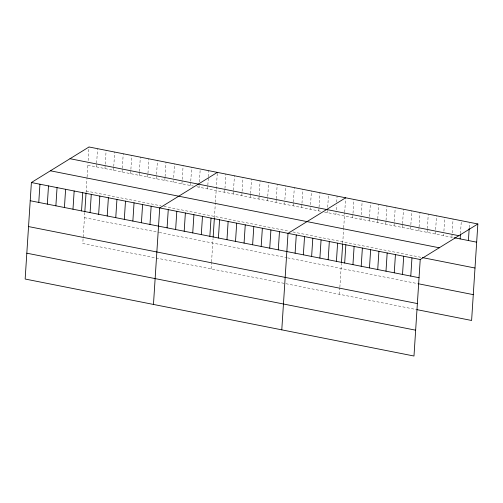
<?xml version="1.0" encoding="UTF-8"?>
<svg xmlns="http://www.w3.org/2000/svg" width="503" height="503" viewBox="0 0 503 503"><rect width="100%" height="100%" fill="white"/><g stroke="black" fill="none" stroke-linecap="round" stroke-linejoin="round"><path stroke-width="0.38" stroke-dasharray="2.52 1.89" d="M84.787 212.467L82.781 243.483L416.025 309.471M86.076 192.504L87.032 177.71M87.082 176.93L87.943 163.67M88.138 160.633L89.018 146.977M96.394 166.877L96.595 163.846M96.639 163.085L97.576 148.674M104.951 168.574L106.127 150.366M113.502 170.266L113.703 167.229M113.753 166.474L114.684 152.057M122.059 171.957L122.254 168.926M122.304 168.165L123.235 153.755M130.617 173.654L131.792 155.446M139.168 175.346L139.362 172.315M139.413 171.554L140.343 157.143M147.725 177.043L147.92 174.007M147.97 173.246L148.901 158.835M156.276 178.735L157.452 160.526M164.833 180.426L165.028 177.396M165.078 176.635L166.009 162.224M173.384 182.124L173.485 180.608M173.68 177.572L174.56 163.915M181.941 183.815L183.117 165.606M190.492 185.513L191.668 167.304M199.05 187.204L199.144 185.689M199.389 181.891L200.225 168.995M207.601 188.895L207.796 185.865M207.846 185.104L208.336 177.521M208.387 176.76L208.776 170.693M211.09 268.891L211.499 262.629M211.549 261.843L213.052 238.617M214.391 217.912L215.347 203.118M215.397 202.338L217.334 172.384M224.709 192.284L224.904 189.254M224.954 188.493L225.891 174.076M233.266 193.982L233.461 190.945M233.511 190.184L234.442 175.773M241.817 195.673L242.999 177.465M250.375 197.365L250.569 194.334M250.62 193.573L251.55 179.162M258.926 199.062L259.127 196.025M259.171 195.265L260.108 180.854M267.483 200.754L268.659 182.545M276.034 202.451L276.235 199.414M276.279 198.654L277.216 184.243M284.591 204.143L284.685 202.627M284.887 199.59L285.767 185.934M293.142 205.834L293.343 202.803M293.387 202.043L294.324 187.632M301.699 207.532L302.875 189.323M310.25 209.223L310.351 207.708M310.546 204.671L311.432 191.014M318.808 210.914L319.003 207.884M319.053 207.123L319.983 192.712M327.359 212.612L327.51 210.336M327.705 207.299L328.541 194.403M335.916 214.303L336.017 212.788M336.211 209.751L336.507 205.199M336.702 202.168L337.092 196.101M339.406 294.299L339.814 288.037M339.865 287.251L341.411 263.283M342.706 243.314L343.662 228.525M343.712 227.746L344.668 212.964M344.718 212.203L345.649 197.792M352.735 217.636L353.911 199.427M360.997 219.27L361.091 217.755M361.292 214.718L362.173 201.062M369.259 220.905L370.434 202.703M377.52 222.54L377.715 219.509M377.766 218.748L378.696 204.337M385.782 224.181L385.977 221.144M386.027 220.383L386.958 205.972M394.044 225.816L395.226 207.607M402.306 227.45L402.507 224.413M402.557 223.659L403.488 209.242M410.574 229.085L411.75 210.883M418.836 230.726L419.03 227.689M419.081 226.928L420.011 212.518M427.097 232.361L427.292 229.324M427.343 228.563L428.273 214.152M435.359 233.996L436.535 215.787M443.621 235.63L443.721 234.115M443.916 231.078L444.797 217.422M451.883 237.265L453.065 219.063M460.49 233.593L461.226 222.213M469.242 227.645L469.538 223.093M87.843 165.185L193.347 186.072M196.912 186.783L320.945 211.342M324.51 212.046L453.385 237.567M86.17 191.021L161.023 205.846M163.871 206.406L289.338 231.254M292.897 231.958L420.917 257.303M84.447 217.648L158.59 232.323M159.3 232.468L286.899 257.731M287.615 257.876L417.697 283.629"/><path stroke-width="0.75" d="M477.85 223.967L89.018 146.977L31.393 182.526L25.15 279.033L413.982 356.023L420.219 259.517L477.85 223.967L471.607 320.474L416.773 309.615M38.769 202.426L39.944 184.217M47.32 204.117L48.502 185.915M55.877 205.815L57.053 187.606M64.428 207.506L65.61 189.298M72.985 209.204L74.161 190.995M81.536 210.895L82.718 192.687M84.831 211.732L86.026 193.24M90.094 212.587L91.269 194.384M98.645 214.284L99.827 196.076M107.202 215.976L108.378 197.767M115.759 217.673L116.935 199.465M124.31 219.365L125.486 201.156M132.867 221.056L134.043 202.854M141.418 222.754L142.594 204.545M149.976 224.445L151.151 206.236M153.465 304.441L159.703 207.934L217.334 172.384M167.084 227.834L168.26 209.625M175.635 229.525L176.811 211.317M184.192 231.223L185.368 213.014M192.743 232.914L193.919 214.706M201.301 234.605L202.476 216.403M209.852 236.303L211.027 218.095M213.146 237.139L214.341 218.648M218.409 237.994L219.585 219.786M226.96 239.692L228.142 221.483M235.517 241.383L236.693 223.175M244.068 243.075L245.25 224.872M252.625 244.772L253.801 226.564M261.176 246.464L262.359 228.255M269.734 248.161L270.91 229.953M278.285 249.853L279.467 231.644M281.781 329.849L288.018 233.342L345.649 197.792M295.104 253.185L296.28 234.976M303.366 254.82L304.541 236.611M311.627 256.455L312.809 238.246M319.889 258.089L321.071 239.881M328.157 259.724L329.333 241.522M336.419 261.365L337.595 243.156M341.462 262.541L342.656 244.056M344.681 263L345.857 244.791M352.943 264.635L354.118 246.426M361.204 266.269L362.38 248.061M369.466 267.904L370.648 249.702M377.728 269.545L378.91 251.337M385.996 271.18L387.172 252.971M394.258 272.815L395.433 254.606M402.519 274.449L403.695 256.241M410.781 276.084L411.957 257.882M460.144 238.906L460.44 234.354M468.412 240.541L469.192 228.4M70.005 158.709L458.83 235.7M454.14 237.712L476.674 242.176M50.407 170.794L439.238 247.784M422.419 257.605L475.002 268.017M31.393 182.526L420.219 259.517M30.211 200.735L419.043 277.725M418.446 283.78L473.279 294.639M28.545 226.57L417.371 303.561M26.822 253.191L415.654 330.182"/></g></svg>
